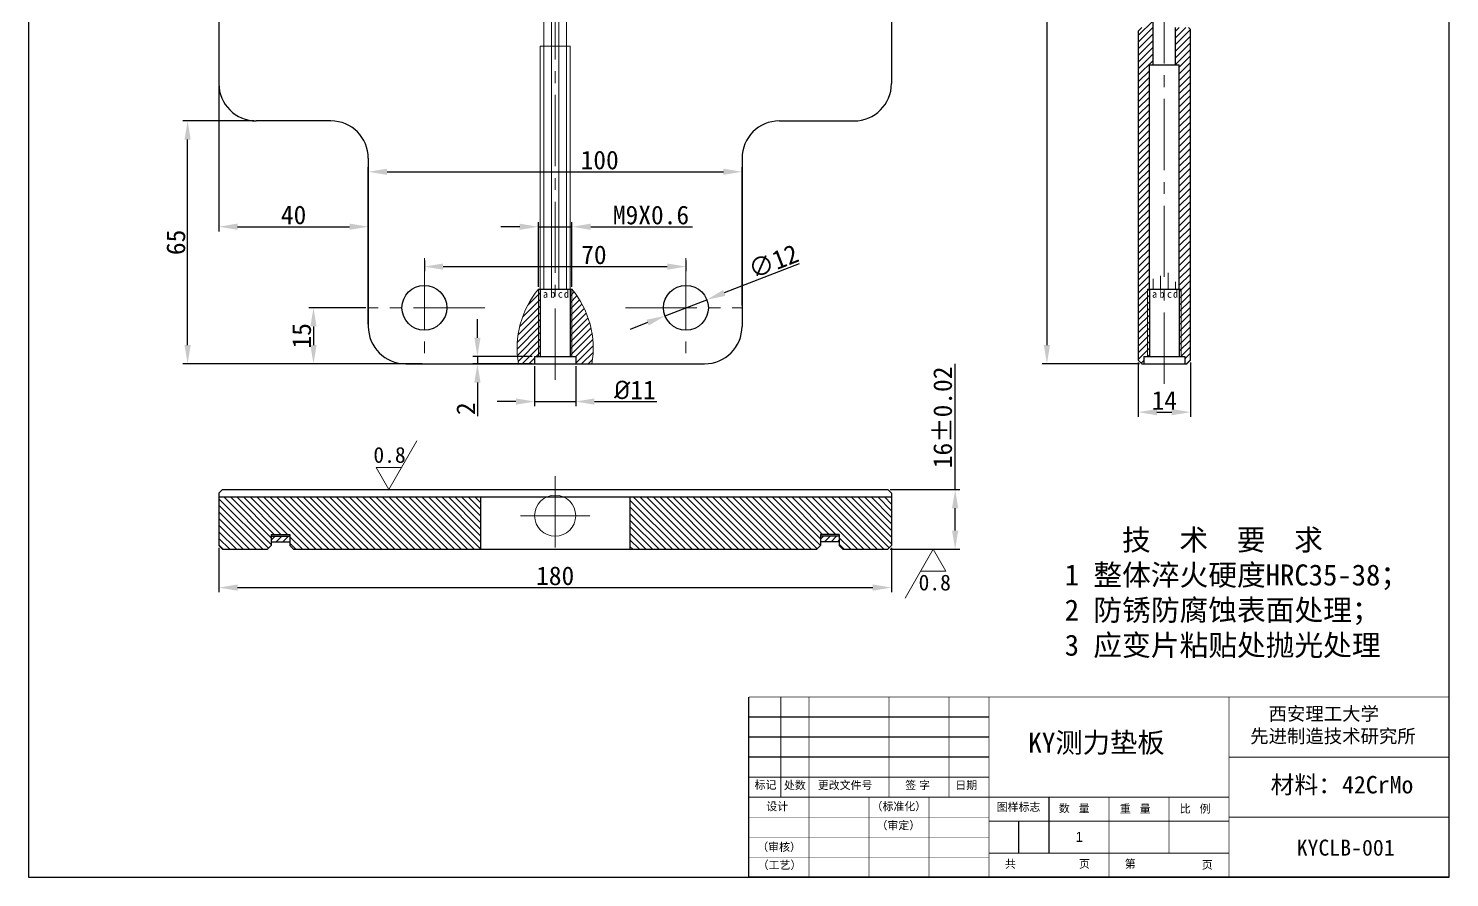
# Model space of a CAD drawing. Header units: inches. Extents: x -20 to 18950, y -1047 to 2551.
# Drawn here: x 17637.7 to 18018, y -1047.1 to -819.9 of the extents above; entities that cross this region are included whole.
import ezdxf

# ---------------------------------------------------------------- set-up
doc = ezdxf.new("R2010")
doc.units = ezdxf.units.IN
doc.header["$MEASUREMENT"] = 0
doc.header["$PDSIZE"] = -5
doc.linetypes.add('CENTER2', pattern=[28.574999, 19.049999, -3.175, 3.175, -3.175])
doc.layers.get('0').update_dxf_attribs({"lineweight": 30})
doc.layers.get('Defpoints').update_dxf_attribs({"lineweight": 18})
for name, color, linetype, lineweight in [('10', 7, 'Continuous', 18), ('cen', 1, 'CENTER2', 20), ('con', 7, 'Continuous', 20), ('dim', 5, 'Continuous', 20), ('hat', 3, 'Continuous', 20), ('text', 6, 'Continuous', 20)]:
    doc.layers.add(name, color=color, linetype=linetype, lineweight=lineweight)
doc.styles.add('1', font='')
doc.styles.get("Standard").update_dxf_attribs({"font": ''})
doc.styles.get('1').set_extended_font_data('宋体')
doc.styles.get('Standard').set_extended_font_data('宋体')
doc.dimstyles.new('ISO-25', dxfattribs={"dimtxt": 5, "dimasz": 5, "dimexe": 1.25, "dimexo": 0.625, "dimtad": 1, "dimdsep": 46, "dimtxsty": 'Standard', "dimcen": 2.5, "dimdle": 10, "dimadec": 0, "dimazin": 0, "dimtfac": 1, "dimtmove": 0, "dimatfit": 3, "dimfxl": 1, "dimtolj": 1, "dimarcsym": 0})

# ---------------------------------------------------------------- blocks, each defined once
blk = doc.blocks.new('*D289')
at = {"layer": 'Defpoints', "color": 0, "transparency": 16777216}
for p in [(17688.63, -958.23), (17868.63, -958.23), (17868.63, -969.47)]:
    blk.add_point(p, dxfattribs=at)
at = {"layer": 'dim', "color": 0, "linetype": 'Continuous', "lineweight": -2, "transparency": 16777216}
for p, q in [((17688.63, -958.86), (17688.63, -970.72)), ((17868.63, -958.86), (17868.63, -970.72)), ((17693.63, -969.47), (17863.63, -969.47))]:
    blk.add_line(p, q, dxfattribs=at)
at = {"layer": 'dim', "color": 0, "transparency": 16777216}
for points in [[(17693.63, -968.64), (17693.63, -970.31), (17688.63, -969.47)], [(17863.63, -968.64), (17863.63, -970.31), (17868.63, -969.47)]]:
    blk.add_solid(points, dxfattribs=at)
at = {"layer": 'dim', "color": 0, "transparency": 16777216, "insert": (17778.63, -966.35), "char_height": 5, "attachment_point": 5}
blk.add_mtext('\\A1;180', dxfattribs=at)
blk = doc.blocks.new('*D290')
at = {"layer": 'Defpoints', "color": 0, "transparency": 16777216}
for p in [(17867.63, -943.23), (17885.66, -943.23), (17867.63, -959.23)]:
    blk.add_point(p, dxfattribs=at)
at = {"layer": 'dim', "color": 0, "linetype": 'Continuous', "lineweight": -2, "transparency": 16777216}
for p, q in [((17885.66, -943.23), (17885.66, -909.64)), ((17868.25, -943.23), (17886.91, -943.23)), ((17885.66, -954.23), (17885.66, -948.23)), ((17868.25, -959.23), (17886.91, -959.23))]:
    blk.add_line(p, q, dxfattribs=at)
at = {"layer": 'dim', "color": 0, "transparency": 16777216}
for points in [[(17884.83, -948.23), (17886.49, -948.23), (17885.66, -943.23)], [(17884.83, -954.23), (17886.49, -954.23), (17885.66, -959.23)]]:
    blk.add_solid(points, dxfattribs=at)
at = {"layer": 'dim', "color": 0, "transparency": 16777216, "insert": (17882.34, -923.94), "char_height": 5, "attachment_point": 5, "rotation": 90}
blk.add_mtext('\\A1;16%%P0.02', dxfattribs=at)
blk = doc.blocks.new('*D291')
at = {"layer": 'Defpoints', "color": 0, "transparency": 16777216}
for p in [(17828.63, -858.22), (17828.63, -894.61), (17728.63, -899.61)]:
    blk.add_point(p, dxfattribs=at)
at = {"layer": 'dim', "color": 0, "linetype": 'Continuous', "lineweight": -2, "transparency": 16777216}
for p, q in [((17728.63, -898.98), (17728.63, -856.97)), ((17733.63, -858.22), (17823.63, -858.22)), ((17828.63, -893.98), (17828.63, -856.97))]:
    blk.add_line(p, q, dxfattribs=at)
at = {"layer": 'dim', "color": 0, "transparency": 16777216}
for points in [[(17733.63, -857.39), (17733.63, -859.05), (17728.63, -858.22)], [(17823.63, -857.39), (17823.63, -859.05), (17828.63, -858.22)]]:
    blk.add_solid(points, dxfattribs=at)
at = {"layer": 'dim', "color": 0, "transparency": 16777216, "insert": (17790.54, -855.1), "char_height": 5, "attachment_point": 5}
blk.add_mtext('\\A1;100', dxfattribs=at)
blk = doc.blocks.new('*D292')
at = {"layer": 'Defpoints', "color": 0, "transparency": 16777216}
for p in [(17680.27, -844.61), (17698.63, -844.61), (17738.63, -909.61)]:
    blk.add_point(p, dxfattribs=at)
at = {"layer": 'dim', "color": 0, "linetype": 'Continuous', "lineweight": -2, "transparency": 16777216}
for p, q in [((17698, -844.61), (17679.02, -844.61)), ((17680.27, -904.61), (17680.27, -849.61)), ((17738, -909.61), (17679.02, -909.61))]:
    blk.add_line(p, q, dxfattribs=at)
at = {"layer": 'dim', "color": 0, "transparency": 16777216}
for points in [[(17679.44, -849.61), (17681.1, -849.61), (17680.27, -844.61)], [(17679.44, -904.61), (17681.1, -904.61), (17680.27, -909.61)]]:
    blk.add_solid(points, dxfattribs=at)
at = {"layer": 'dim', "color": 0, "transparency": 16777216, "insert": (17677.15, -877.11), "char_height": 5, "attachment_point": 5, "rotation": 90}
blk.add_mtext('\\A1;65', dxfattribs=at)
blk = doc.blocks.new('*D293')
at = {"layer": 'Defpoints', "color": 0, "transparency": 16777216}
for p in [(17934.63, -559.61), (17910.21, -909.61), (17935.63, -909.61)]:
    blk.add_point(p, dxfattribs=at)
at = {"layer": 'dim', "color": 0, "linetype": 'Continuous', "lineweight": -2, "transparency": 16777216}
for p, q in [((17934.01, -559.61), (17908.96, -559.61)), ((17910.21, -564.61), (17910.21, -904.61)), ((17935.01, -909.61), (17908.96, -909.61))]:
    blk.add_line(p, q, dxfattribs=at)
at = {"layer": 'dim', "color": 0, "transparency": 16777216}
for points in [[(17909.38, -564.61), (17911.05, -564.61), (17910.21, -559.61)], [(17909.38, -904.61), (17911.05, -904.61), (17910.21, -909.61)]]:
    blk.add_solid(points, dxfattribs=at)
at = {"layer": 'dim', "color": 0, "transparency": 16777216, "insert": (17907.09, -734.61), "char_height": 5, "attachment_point": 5, "rotation": 90}
blk.add_mtext('\\A1;350', dxfattribs=at)
blk = doc.blocks.new('*D300')
at = {"layer": 'Defpoints', "color": 0, "transparency": 16777216}
for p in [(17773.13, -909.61), (17784.13, -909.61), (17784.13, -919.7)]:
    blk.add_point(p, dxfattribs=at)
at = {"layer": 'dim', "color": 0, "linetype": 'Continuous', "lineweight": -2, "transparency": 16777216}
for p, q in [((17773.13, -910.23), (17773.13, -920.95)), ((17784.13, -910.23), (17784.13, -920.95)), ((17768.13, -919.7), (17763.13, -919.7)), ((17773.13, -919.7), (17784.13, -919.7)), ((17789.13, -919.7), (17805.8, -919.7))]:
    blk.add_line(p, q, dxfattribs=at)
at = {"layer": 'dim', "color": 0, "transparency": 16777216}
for points in [[(17768.13, -918.87), (17768.13, -920.53), (17773.13, -919.7)], [(17789.13, -918.87), (17789.13, -920.53), (17784.13, -919.7)]]:
    blk.add_solid(points, dxfattribs=at)
at = {"layer": 'dim', "color": 0, "transparency": 16777216, "insert": (17799.96, -916.58), "char_height": 5, "attachment_point": 5}
blk.add_mtext('\\A1;{\\fISOCPEUR|b0|i0|c0|p34;%%C}11', dxfattribs=at)
blk = doc.blocks.new('*D301')
at = {"layer": 'Defpoints', "color": 0, "transparency": 16777216}
for p in [(17783.13, -872.93), (17774.13, -889.61), (17783.13, -889.61)]:
    blk.add_point(p, dxfattribs=at)
at = {"layer": 'dim', "color": 0, "linetype": 'Continuous', "lineweight": -2, "transparency": 16777216}
for p, q in [((17769.13, -872.93), (17764.13, -872.93)), ((17774.13, -888.98), (17774.13, -871.68)), ((17774.13, -872.93), (17783.13, -872.93)), ((17783.13, -888.98), (17783.13, -871.68)), ((17788.13, -872.93), (17815.41, -872.93))]:
    blk.add_line(p, q, dxfattribs=at)
at = {"layer": 'dim', "color": 0, "transparency": 16777216}
for points in [[(17769.13, -872.1), (17769.13, -873.77), (17774.13, -872.93)], [(17788.13, -872.1), (17788.13, -873.77), (17783.13, -872.93)]]:
    blk.add_solid(points, dxfattribs=at)
at = {"layer": 'dim', "color": 0, "transparency": 16777216, "insert": (17804.27, -869.81), "char_height": 5, "attachment_point": 5}
blk.add_mtext('\\A1;M9X0.6', dxfattribs=at)
blk = doc.blocks.new('*D302')
at = {"layer": 'Defpoints', "color": 0, "transparency": 16777216}
for p in [(17819.22, -892.44), (17808.03, -896.78)]:
    blk.add_point(p, dxfattribs=at)
at = {"layer": 'dim', "color": 0, "linetype": 'Continuous', "lineweight": -2, "transparency": 16777216}
for p, q in [((17843.96, -882.84), (17823.88, -890.63)), ((17808.03, -896.78), (17819.22, -892.44)), ((17803.37, -898.58), (17798.71, -900.39))]:
    blk.add_line(p, q, dxfattribs=at)
at = {"layer": 'dim', "color": 0, "transparency": 16777216}
for points in [[(17823.58, -889.85), (17824.18, -891.41), (17819.22, -892.44)], [(17803.07, -897.81), (17803.67, -899.36), (17808.03, -896.78)]]:
    blk.add_solid(points, dxfattribs=at)
at = {"layer": 'dim', "color": 0, "transparency": 16777216, "insert": (17837.01, -882.18), "char_height": 5, "attachment_point": 5, "rotation": 21.2015}
blk.add_mtext('\\A1;∅12', dxfattribs=at)
blk = doc.blocks.new('*D303')
at = {"layer": 'Defpoints', "color": 0, "transparency": 16777216}
for p in [(17743.63, -881.37), (17813.63, -881.37), (17813.63, -883.59)]:
    blk.add_point(p, dxfattribs=at)
at = {"layer": 'dim', "color": 0, "linetype": 'Continuous', "lineweight": -2, "transparency": 16777216}
for p, q in [((17743.63, -882), (17743.63, -884.84)), ((17813.63, -882), (17813.63, -884.84)), ((17748.63, -883.59), (17808.63, -883.59))]:
    blk.add_line(p, q, dxfattribs=at)
at = {"layer": 'dim', "color": 0, "transparency": 16777216}
for points in [[(17748.63, -882.75), (17748.63, -884.42), (17743.63, -883.59)], [(17808.63, -882.75), (17808.63, -884.42), (17813.63, -883.59)]]:
    blk.add_solid(points, dxfattribs=at)
at = {"layer": 'dim', "color": 0, "transparency": 16777216, "insert": (17788.99, -880.46), "char_height": 5, "attachment_point": 5}
blk.add_mtext('\\A1;70', dxfattribs=at)
blk = doc.blocks.new('*D304')
at = {"layer": 'Defpoints', "color": 0, "transparency": 16777216}
for p in [(17728.63, -894.61), (17713.95, -909.61), (17743.63, -909.61)]:
    blk.add_point(p, dxfattribs=at)
at = {"layer": 'dim', "color": 0, "linetype": 'Continuous', "lineweight": -2, "transparency": 16777216}
for p, q in [((17728, -894.61), (17712.7, -894.61)), ((17713.95, -899.61), (17713.95, -904.61)), ((17743, -909.61), (17712.7, -909.61))]:
    blk.add_line(p, q, dxfattribs=at)
at = {"layer": 'dim', "color": 0, "transparency": 16777216}
for points in [[(17713.11, -899.61), (17714.78, -899.61), (17713.95, -894.61)], [(17713.11, -904.61), (17714.78, -904.61), (17713.95, -909.61)]]:
    blk.add_solid(points, dxfattribs=at)
at = {"layer": 'dim', "color": 0, "transparency": 16777216, "insert": (17710.82, -902.11), "char_height": 5, "attachment_point": 5, "rotation": 90}
blk.add_mtext('\\A1;15', dxfattribs=at)
blk = doc.blocks.new('*D305')
at = {"layer": 'Defpoints', "color": 0, "transparency": 16777216}
for p in [(17757.82, -907.61), (17773.13, -907.61), (17773.13, -909.61)]:
    blk.add_point(p, dxfattribs=at)
at = {"layer": 'dim', "color": 0, "linetype": 'Continuous', "lineweight": -2, "transparency": 16777216}
for p, q in [((17757.82, -902.61), (17757.82, -897.61)), ((17772.5, -907.61), (17756.57, -907.61)), ((17757.82, -907.61), (17757.82, -909.61)), ((17772.5, -909.61), (17756.57, -909.61)), ((17757.82, -914.61), (17757.82, -923.62))]:
    blk.add_line(p, q, dxfattribs=at)
at = {"layer": 'dim', "color": 0, "transparency": 16777216}
for points in [[(17756.99, -902.61), (17758.65, -902.61), (17757.82, -907.61)], [(17756.99, -914.61), (17758.65, -914.61), (17757.82, -909.61)]]:
    blk.add_solid(points, dxfattribs=at)
at = {"layer": 'dim', "color": 0, "transparency": 16777216, "insert": (17754.7, -921.61), "char_height": 5, "attachment_point": 5, "rotation": 90}
blk.add_mtext('\\A1;2', dxfattribs=at)
blk = doc.blocks.new('*D306')
at = {"layer": 'Defpoints', "color": 0, "transparency": 16777216}
for p in [(17688.63, -834.61), (17728.63, -858.22), (17728.63, -872.92)]:
    blk.add_point(p, dxfattribs=at)
at = {"layer": 'dim', "color": 0, "linetype": 'Continuous', "lineweight": -2, "transparency": 16777216}
for p, q in [((17688.63, -835.23), (17688.63, -874.17)), ((17728.63, -858.85), (17728.63, -874.17)), ((17693.63, -872.92), (17723.63, -872.92))]:
    blk.add_line(p, q, dxfattribs=at)
at = {"layer": 'dim', "color": 0, "transparency": 16777216}
for points in [[(17693.63, -872.08), (17693.63, -873.75), (17688.63, -872.92)], [(17723.63, -872.08), (17723.63, -873.75), (17728.63, -872.92)]]:
    blk.add_solid(points, dxfattribs=at)
at = {"layer": 'dim', "color": 0, "transparency": 16777216, "insert": (17708.63, -869.79), "char_height": 5, "attachment_point": 5}
blk.add_mtext('\\A1;40', dxfattribs=at)
blk = doc.blocks.new('*D310')
at = {"layer": 'Defpoints', "color": 0, "transparency": 16777216}
for p in [(17934.63, -908.61), (17948.63, -908.61), (17948.63, -922.53)]:
    blk.add_point(p, dxfattribs=at)
at = {"layer": 'dim', "color": 0, "linetype": 'Continuous', "lineweight": -2, "transparency": 16777216}
for p, q in [((17934.63, -909.23), (17934.63, -923.78)), ((17948.63, -909.23), (17948.63, -923.78)), ((17939.63, -922.53), (17943.63, -922.53))]:
    blk.add_line(p, q, dxfattribs=at)
at = {"layer": 'dim', "color": 0, "transparency": 16777216}
for points in [[(17939.63, -921.69), (17939.63, -923.36), (17934.63, -922.53)], [(17943.63, -921.69), (17943.63, -923.36), (17948.63, -922.53)]]:
    blk.add_solid(points, dxfattribs=at)
at = {"layer": 'dim', "color": 0, "transparency": 16777216, "insert": (17941.63, -919.4), "char_height": 5, "attachment_point": 5}
blk.add_mtext('\\A1;14', dxfattribs=at)

msp = doc.modelspace()

# ---------------------------------------------------------------- hatches: boundary and pattern name
at = {"layer": 'hat'}
h = msp.add_hatch(dxfattribs=at)
h.set_pattern_fill('ANSI31', color=3, scale=10)
h.set_pattern_definition([(45, (14.5529, 0), (-0.88388348, 0.88388348), [])])
h.paths.add_polyline_path([(17950.63, -610.607), (17949.63, -609.607), (17946.63, -609.607), (17946.63, -584.607), (17948.13, -584.607), (17948.63, -584.107), (17948.63, -559.607), (17934.63, -559.607), (17934.63, -583.607), (17935.63, -584.607), (17936.63, -584.607), (17936.63, -682.107), (17950.63, -682.107)])
h.paths.add_polyline_path([(17950.63, -722.107), (17936.63, -722.107), (17936.63, -819.607), (17935.63, -819.607), (17934.63, -820.607), (17934.63, -908.607), (17935.63, -909.607), (17936.13, -909.607), (17936.13, -907.607), (17937.13, -907.607), (17937.13, -889.607), (17937.63, -889.607), (17937.63, -829.607), (17938.63, -829.607), (17938.63, -815.339), (17941.63, -813.607), (17946.63, -813.607), (17946.63, -794.607), (17949.63, -794.607), (17950.63, -793.607)])
h.paths.add_polyline_path([(17948.63, -820.107), (17948.13, -819.607), (17946.63, -819.607), (17944.63, -819.607), (17944.63, -829.607), (17945.63, -829.607), (17945.63, -889.607), (17946.13, -889.607), (17946.13, -907.607), (17947.13, -907.607), (17947.13, -909.607), (17947.63, -909.607), (17948.63, -908.607)])
h.paths.add_polyline_path([(17946.13, -889.607), (17945.63, -889.607), (17945.63, -907.607), (17946.13, -907.607)], flags=17)
h.paths.add_polyline_path([(17937.63, -889.607), (17937.13, -889.607), (17937.13, -907.607), (17937.63, -907.607)], flags=17)
h = msp.add_hatch(dxfattribs=at)
h.set_pattern_fill('ANSI31', color=3, scale=10)
h.set_pattern_definition([(45, (1198.1173, 100.9213), (-0.88388348, 0.88388348), [])])
h.paths.add_polyline_path([(17774.127, -889.607, 0.2152919), (17768.787, -909.607), (17773.127, -909.607), (17773.127, -907.607), (17774.127, -907.607)])
h.paths.add_polyline_path([(17774.627, -889.607), (17774.127, -889.607), (17774.127, -907.607), (17774.627, -907.607)])
h.paths.add_polyline_path([(17783.127, -889.607), (17782.627, -889.607), (17782.627, -907.607), (17783.127, -907.607)])
h.paths.add_polyline_path([(17783.127, -889.607), (17783.127, -907.607), (17784.127, -907.607), (17784.127, -909.607), (17788.468, -909.607, 0.2152919)])
h = msp.add_hatch(dxfattribs=at)
h.set_pattern_fill('ANSI31', color=3, scale=10, angle=90)
h.set_pattern_definition([(135, (14.5529, 0), (-0.88388348, -0.88388348), [])])
h.paths.add_polyline_path([(17688.627, -945.234), (17688.627, -958.234), (17689.627, -959.234), (17701.627, -959.234), (17702.627, -958.234), (17702.627, -955.234), (17707.627, -955.234), (17707.627, -958.234), (17708.627, -959.234), (17758.627, -959.234), (17758.627, -945.234)])
h.paths.add_polyline_path([(17848.627, -959.234), (17849.627, -958.234), (17849.627, -955.234), (17854.627, -955.234), (17854.627, -958.234), (17855.627, -959.234), (17867.627, -959.234), (17868.627, -958.234), (17868.627, -945.234), (17798.627, -945.234), (17798.627, -959.234)])
h = msp.add_hatch(color=3, dxfattribs=at)
h.dxf.hatch_style = 1
h.paths.add_polyline_path([(17854.627, -955.234), (17849.627, -955.234), (17849.627, -955.734), (17854.627, -955.734)])
h.paths.add_polyline_path([(17707.627, -955.234), (17702.627, -955.234), (17702.627, -955.734), (17707.627, -955.734)])
h = msp.add_hatch(dxfattribs=at)
h.set_pattern_fill('ANSI31', color=3, scale=10)
h.set_pattern_definition([(45, (838.6898, -425.9087), (-0.88388348, 0.88388348), [])])
h.paths.add_polyline_path([(17707.627, -957.234), (17702.627, -957.234), (17702.627, -955.734), (17707.627, -955.734)])
h.paths.add_polyline_path([(17854.627, -957.234), (17849.627, -957.234), (17849.627, -955.734), (17854.627, -955.734)])

# ---------------------------------------------------------------- linework, layer by layer
for p, q in [((17637.672, -509.328), (17637.672, -1046.966)), ((18017.86, -1046.966), (18017.86, -509.328)), ((17688.627, -569.607), (17688.627, -834.607)), ((17868.627, -569.607), (17868.627, -834.607)), ((17938.63, -829.607), (17938.63, -815.339)), ((17934.63, -820.607), (17935.63, -819.607)), ((17934.63, -820.607), (17934.63, -908.607)), ((17944.63, -829.607), (17944.63, -819.607)), ((17948.13, -819.607), (17948.63, -820.107)), ((17948.63, -908.607), (17948.63, -820.107)), ((17937.63, -889.607), (17937.63, -829.607)), ((17937.63, -829.607), (17945.63, -829.607)), ((17945.63, -889.607), (17945.63, -829.607)), ((17718.627, -844.607), (17698.627, -844.607)), ((17838.627, -844.607), (17858.627, -844.607)), ((17728.627, -854.607), (17728.627, -899.607)), ((17828.627, -854.607), (17828.627, -899.607)), ((17774.127, -889.607), (17783.127, -889.607)), ((17774.627, -889.607), (17774.627, -907.607)), ((17782.627, -889.607), (17782.627, -907.607)), ((17937.13, -889.607), (17946.13, -889.607)), ((17937.63, -889.607), (17937.63, -907.607)), ((17945.63, -889.607), (17945.63, -907.607)), ((17773.127, -907.607), (17784.127, -907.607)), ((17773.127, -907.607), (17773.127, -909.607)), ((17784.127, -907.607), (17784.127, -909.607)), ((17934.63, -908.607), (17935.63, -909.607)), ((17936.13, -907.607), (17936.13, -909.607)), ((17936.13, -907.607), (17947.13, -907.607)), ((17947.13, -907.607), (17947.13, -909.607)), ((17947.63, -909.607), (17948.63, -908.607)), ((17738.627, -909.607), (17818.627, -909.607)), ((17935.63, -909.607), (17947.63, -909.607)), ((17688.627, -944.234), (17689.627, -943.234)), ((17688.627, -944.234), (17688.627, -958.234)), ((17688.627, -945.234), (17868.627, -945.234)), ((17689.627, -943.234), (17867.627, -943.234)), ((17758.627, -945.234), (17758.627, -959.234)), ((17798.627, -945.234), (17798.627, -959.234)), ((17867.627, -943.234), (17868.627, -944.234)), ((17868.627, -944.234), (17868.627, -958.234)), ((17688.627, -958.234), (17689.627, -959.234)), ((17701.627, -959.234), (17702.627, -958.234)), ((17702.627, -955.234), (17707.627, -955.234)), ((17702.627, -955.234), (17702.627, -958.234)), ((17702.627, -955.734), (17707.627, -955.734)), ((17702.627, -957.234), (17707.627, -957.234)), ((17707.627, -955.234), (17707.627, -958.234)), ((17707.627, -958.234), (17708.627, -959.234)), ((17848.627, -959.234), (17849.627, -958.234)), ((17854.627, -955.234), (17849.627, -955.234)), ((17849.627, -955.234), (17849.627, -958.234)), ((17854.627, -955.734), (17849.627, -955.734)), ((17854.627, -957.234), (17849.627, -957.234)), ((17854.627, -955.234), (17854.627, -958.234)), ((17854.627, -958.234), (17855.627, -959.234)), ((17867.627, -959.234), (17868.627, -958.234)), ((17689.627, -959.234), (17701.627, -959.234)), ((17708.627, -959.234), (17848.627, -959.234)), ((17855.627, -959.234), (17867.627, -959.234)), ((17830.462, -1046.966), (17830.462, -998.779)), ((17894.713, -1004.133), (17830.462, -1004.133)), ((17894.713, -1009.487), (17830.462, -1009.487)), ((17894.713, -1014.841), (17830.462, -1014.841)), ((17910.775, -1031.975), (17910.775, -1025.55)), ((17902.744, -1040.541), (17902.744, -1031.975)), ((17910.775, -1040.541), (17910.775, -1031.975)), ((17637.672, -1046.966), (18017.86, -1046.966)), ((18017.86, -1046.966), (17830.462, -1046.966))]:
    msp.add_line(p, q)
for points, const_width in [([(18017.86, -998.779), (17830.462, -998.779)], 0.214), ([(17839.029, -1025.55), (17839.029, -998.779)], 0.214), ([(17867.942, -1025.55), (17867.942, -998.779)], 0.214), ([(17884.004, -1025.55), (17884.004, -998.779)], 0.214), ([(17958.963, -1046.966), (17958.963, -998.779)], 0.214), ([(18017.86, -1014.841), (17958.963, -1014.841)], 0.214), ([(17894.713, -1020.195), (17830.462, -1020.195)], 0.214), ([(17958.963, -1025.55), (17830.462, -1025.55)], 0.214), ([(17862.588, -1046.966), (17862.588, -1025.55)], 0.214), ([(17878.65, -1046.966), (17878.65, -1025.55)], 0.214), ([(17926.838, -1046.966), (17926.838, -1025.55)], 0.214), ([(17942.901, -1040.541), (17942.901, -1025.55)], 0.214), ([(17894.713, -1030.904), (17830.462, -1030.904)], 0.107), ([(17894.713, -1031.975), (17958.963, -1031.975)], 0.214), ([(18017.86, -1030.904), (17958.963, -1030.904)], 0.214), ([(17894.713, -1036.258), (17830.462, -1036.258)], 0.107), ([(17894.713, -1041.612), (17830.462, -1041.612)], 0.107), ([(17894.713, -1040.541), (17958.963, -1040.541)], 0.214), ([(17894.713, -1046.966), (17830.462, -1046.966)], 0.214)]:
    msp.add_lwpolyline(points, dxfattribs=dict(const_width=const_width))
at = {"const_width": 0.214, "flags": 128}
for points in [[(17846.525, -1046.966), (17846.525, -1025.55), (17846.525, -998.779)], [(17894.713, -1046.966), (17894.713, -998.779)]]:
    msp.add_lwpolyline(points, dxfattribs=at)
for centre in [(17743.627, -894.607), (17813.627, -894.607)]:
    msp.add_circle(centre, 6)
for centre, start, end in [((17698.627, -834.607), 180, 270), ((17858.627, -834.607), 270, 0), ((17718.627, -854.607), 0, 90), ((17838.627, -854.607), 90, 180), ((17738.627, -899.607), 180, 270), ((17818.627, -899.607), 270, 0)]:
    msp.add_arc(centre, 10, start, end)
at = {"layer": '10'}
for p, q in [((17774.127, -889.607), (17774.127, -907.607)), ((17774.127, -889.607), (17774.127, -907.607)), ((17783.127, -889.607), (17783.127, -907.607)), ((17783.127, -889.607), (17783.127, -907.607)), ((17937.13, -889.607), (17937.13, -907.607)), ((17937.13, -889.607), (17937.13, -907.607)), ((17946.13, -889.607), (17946.13, -907.607)), ((17946.13, -889.607), (17946.13, -907.607))]:
    msp.add_line(p, q, dxfattribs=at)
msp.add_circle((17778.627, -950.234), 5.5, dxfattribs=at)
for centre, start, end in [((17793.605, -905.521), 140.7493, 189.34876), ((17763.65, -905.521), 350.65124, 39.2507)]:
    msp.add_arc(centre, 25.152, start, end, dxfattribs=at)
at = {"layer": 'cen'}
for p, q in [((17778.627, -551.906), (17778.627, -914.415)), ((17941.63, -810.151), (17941.63, -915.167)), ((17743.627, -881.371), (17743.627, -909.607)), ((17813.627, -881.371), (17813.627, -909.607)), ((17759.796, -894.607), (17728.627, -894.607)), ((17797.459, -894.607), (17828.627, -894.607)), ((17778.627, -939.704), (17778.627, -961.721)), ((17769.389, -950.234), (17787.88, -950.234))]:
    msp.add_line(p, q, dxfattribs=at)
at = {"layer": 'dim'}
for p, q in [((17775.627, -889.582), (17775.627, -806.089)), ((17777.627, -889.582), (17777.627, -803.531)), ((17779.627, -889.582), (17779.627, -802.73)), ((17781.627, -889.582), (17781.627, -807.201)), ((17774.627, -889.607), (17774.627, -824.607)), ((17774.627, -824.607), (17782.627, -824.607)), ((17782.627, -889.607), (17782.627, -824.607)), ((17777.627, -889.607), (17777.627, -886.056)), ((17779.627, -889.607), (17779.627, -885.255)), ((17940.63, -889.607), (17940.63, -886.056)), ((17942.63, -889.607), (17942.63, -885.255)), ((17775.627, -889.607), (17775.627, -886.857)), ((17781.627, -889.607), (17781.627, -887.657)), ((17938.63, -889.607), (17938.63, -886.857)), ((17944.63, -889.607), (17944.63, -887.657))]:
    msp.add_line(p, q, dxfattribs=at)
at = {"layer": 'text'}
for p, q in [((17734.103, -943.234), (17741.647, -930.168)), ((17730.715, -937.368), (17734.103, -943.234)), ((17879.8, -959.234), (17872.255, -972.301)), ((17883.187, -965.101), (17879.8, -959.234))]:
    msp.add_line(p, q, dxfattribs=at)
at = {"layer": 'text', "ltscale": 0.3}
for p, q in [((17730.715, -937.368), (17737.49, -937.368)), ((17883.187, -965.101), (17876.412, -965.101))]:
    msp.add_line(p, q, dxfattribs=at)

# ---------------------------------------------------------------- texts
at = {"char_height": 2.14168, "attachment_point": 1}
for s, insert, width in [('\\fﾷￂￋￎ_GB2312|b0|i0|c134|p49;标记', (17831.99, -1021.202), 7.03938), ('\\fﾷￂￋￎ_GB2312|b0|i0|c134|p49;处数', (17839.85, -1021.282), 6.04629), ('\\fﾷￂￋￎ_GB2312|b0|i0|c134|p49;更改文件号', (17848.919, -1021.282), 20.43657), ('{\\fﾷￂￋￎ_GB2312|b0|i0|c134|p49;签 字}', (17872.295, -1021.282), 10.83917), ('\\fﾷￂￋￎ_GB2312|b0|i0|c134|p49;日期', (17885.724, -1021.282), 7.86019), ('\\fﾷￂￋￎ_GB2312|b0|i0|c134|p49;设计', (17835.134, -1026.956), 6.56247), ('\\fﾷￂￋￎ_GB2312|b0|i0|c134|p49;（标准化）', (17863.294, -1026.952), 17.65526), ('\\fﾷￂￋￎ_GB2312|b0|i0|c134|p49;图样标志', (17896.789, -1027.115), 27.45026), ('{\\fￋￎￌ￥|b0|i0|c134|p2;数   量}', (17913.416, -1027.46), 12.37776), ('{\\fﾷￂￋￎ_GB2312|b0|i0|c134|p49;重   量}', (17929.73, -1027.587), 11.97168), ('{\\fﾷￂￋￎ_GB2312|b0|i0|c134|p49;比   例}', (17945.793, -1027.587), 11.97168), ('\\fﾷￂￋￎ_GB2312|b0|i0|c134|p49;（审定）', (17864.624, -1032.023), 16.68785), ('\\fﾷￂￋￎ_GB2312|b0|i0|c134|p49;（审核）', (17832.699, -1037.818), 15.35766), ('\\fﾷￂￋￎ_GB2312|b0|i0|c134|p49;（工艺）', (17832.82, -1042.647), 17.77619), ('\\fﾷￂￋￎ_GB2312|b0|i0|c134|p49;共', (17898.988, -1042.342), 4.95799), ('\\fﾷￂￋￎ_GB2312|b0|i0|c134|p49;页', (17918.802, -1042.341), 0.4837), ('\\fﾷￂￋￎ_GB2312|b0|i0|c134|p49;页', (17951.656, -1042.597), 0.4837)]:
    msp.add_mtext(s, dxfattribs=dict(at, insert=insert, width=width))
at = {"insert": (17931.045, -1042.342), "char_height": 2.14168, "attachment_point": 1}
msp.add_mtext('\\fﾷￂￋￎ_GB2312|b0|i0|c134|p49;第', dxfattribs=at)
at = {"layer": 'con', "insert": (17964.616, -1001.422), "char_height": 3.60747, "width": 47.5545, "attachment_point": 1}
msp.add_mtext('{\\fTxt|b0|i0|c134|p2; \\fTxt|b0|i0|c0|p2; }西安理工大学{\\fTxt|b0|i0|c134|p2;\\P}先进制造技术研究所', dxfattribs=at)
at = {"layer": 'dim', "char_height": 2, "attachment_point": 1, "style": '1'}
for s, insert in [('b', (17777.339, -889.922)), ('d', (17780.946, -889.922)), ('b', (17940.342, -889.922)), ('d', (17943.95, -889.922)), ('a', (17775.339, -889.922)), ('c', (17779.339, -889.922)), ('a', (17938.342, -889.922)), ('c', (17942.342, -889.922))]:
    msp.add_mtext_dynamic_manual_height_columns(s, width=1.93928, gutter_width=1, heights=[0], dxfattribs=dict(at, insert=insert))
at = {"layer": 'dim', "insert": (17914.98, -953.882), "char_height": 5.63558, "width": 98.75481, "attachment_point": 1}
msp.add_mtext('    技  术  要  求\\P1 整体淬火硬度HRC35-38；\\P2 防锈防腐蚀表面处理；\\P3 应变片粘贴处抛光处理', dxfattribs=at)
at = {"layer": 'text', "attachment_point": 1}
for s, insert, char_height, width in [('0.8', (17729.988, -931.849), 4.234, 8.25568), ('0.8', (17875.875, -966.003), 4.234, 8.25568), ('KY测力垫板', (17905.209, -1008.275), 5.3542, 42.83817), ('材料：42CrMo', (17970.064, -1019.886), 4.6753, 46.59893), ('{\\fￋￎￌ￥|b0|i0|c134|p2;1}', (17917.882, -1034.835), 2.6771, 4.37188), ('KYCLB-001', (17977.043, -1036.922), 4.2834, 26.29654)]:
    msp.add_mtext(s, dxfattribs=dict(at, insert=insert, char_height=char_height, width=width))

# ---------------------------------------------------------------- dimensions: what is measured, and where the dimension line sits
at = {"layer": 'dim'}
for base, p1, p2, picture, middle in [((17910.213, -909.607), (17934.63, -559.607), (17935.63, -909.607), '*D293', (17907.088, -734.607)), ((17680.271, -844.607), (17738.627, -909.607), (17698.627, -844.607), '*D292', (17677.146, -877.107)), ((17713.946, -909.607), (17728.627, -894.607), (17743.627, -909.607), '*D304', (17710.821, -902.107))]:
    dim = msp.add_linear_dim(base=base, p1=p1, p2=p2, angle=90, dimstyle='ISO-25', dxfattribs=at)
    dim.commit()
    dim.dimension.update_dxf_attribs({"geometry": picture, "text_midpoint": middle})
for base, p1, p2, picture, middle in [((17728.627, -872.916), (17688.627, -834.607), (17728.627, -858.22), '*D306', (17708.627, -869.791)), ((17948.63, -922.526), (17934.63, -908.607), (17948.63, -908.607), '*D310', (17941.63, -919.401))]:
    dim = msp.add_linear_dim(base=base, p1=p1, p2=p2, dimstyle='ISO-25', dxfattribs=at)
    dim.commit()
    dim.dimension.update_dxf_attribs({"geometry": picture, "text_midpoint": middle})
for base, p1, p2, picture, middle in [((17828.627, -858.22), (17728.627, -899.607), (17828.627, -894.607), '*D291', (17790.541, -858.22)), ((17813.627, -883.586), (17743.627, -881.371), (17813.627, -881.371), '*D303', (17788.993, -883.586))]:
    dim = msp.add_linear_dim(base=base, p1=p1, p2=p2, dimstyle='ISO-25', dxfattribs=at)
    dim.commit()
    dim.dimension.update_dxf_attribs({"geometry": picture, "text_midpoint": middle, "dimtype": 160})
dim = msp.add_linear_dim(base=(17783.127, -872.932), p1=(17774.127, -889.607), p2=(17783.127, -889.607), text='M<>X0.6', dimstyle='ISO-25', dxfattribs=at)
dim.commit()
dim.dimension.update_dxf_attribs({"geometry": '*D301', "text_midpoint": (17804.269, -869.807)})
dim = msp.add_diameter_dim_2p(p1=(17808.033, -896.776), p2=(17819.221, -892.437), dimstyle='ISO-25', dxfattribs=at)
dim.commit()
dim.dimension.update_dxf_attribs({"geometry": '*D302', "text_midpoint": (17838.145, -885.096), "dimtype": 163})
for base, p1, p2, angle, picture, middle in [((17757.821, -907.607), (17773.127, -909.607), (17773.127, -907.607), 90, '*D305', (17757.821, -921.614)), ((17868.627, -969.472), (17688.627, -958.234), (17868.627, -958.234), 180, '*D289', (17778.627, -969.472))]:
    dim = msp.add_linear_dim(base=base, p1=p1, p2=p2, angle=angle, dimstyle='ISO-25', dxfattribs=at)
    dim.commit()
    dim.dimension.update_dxf_attribs({"geometry": picture, "text_midpoint": middle, "dimtype": 160})
dim = msp.add_linear_dim(base=(17784.127, -919.7), p1=(17773.127, -909.607), p2=(17784.127, -909.607), text='{\\fISOCPEUR|b0|i0|c0|p34;%%C}<>', dimstyle='ISO-25', dxfattribs=at)
dim.commit()
dim.dimension.update_dxf_attribs({"geometry": '*D300', "text_midpoint": (17799.964, -919.7), "dimtype": 160})
dim = msp.add_linear_dim(base=(17885.661, -943.234), p1=(17867.627, -959.234), p2=(17867.627, -943.234), angle=270, text='<>%%P0.02', dimstyle='ISO-25', dxfattribs=at)
dim.commit()
dim.dimension.update_dxf_attribs({"geometry": '*D290', "text_midpoint": (17885.661, -923.936), "dimtype": 160})

doc.saveas('drawing.dxf')
